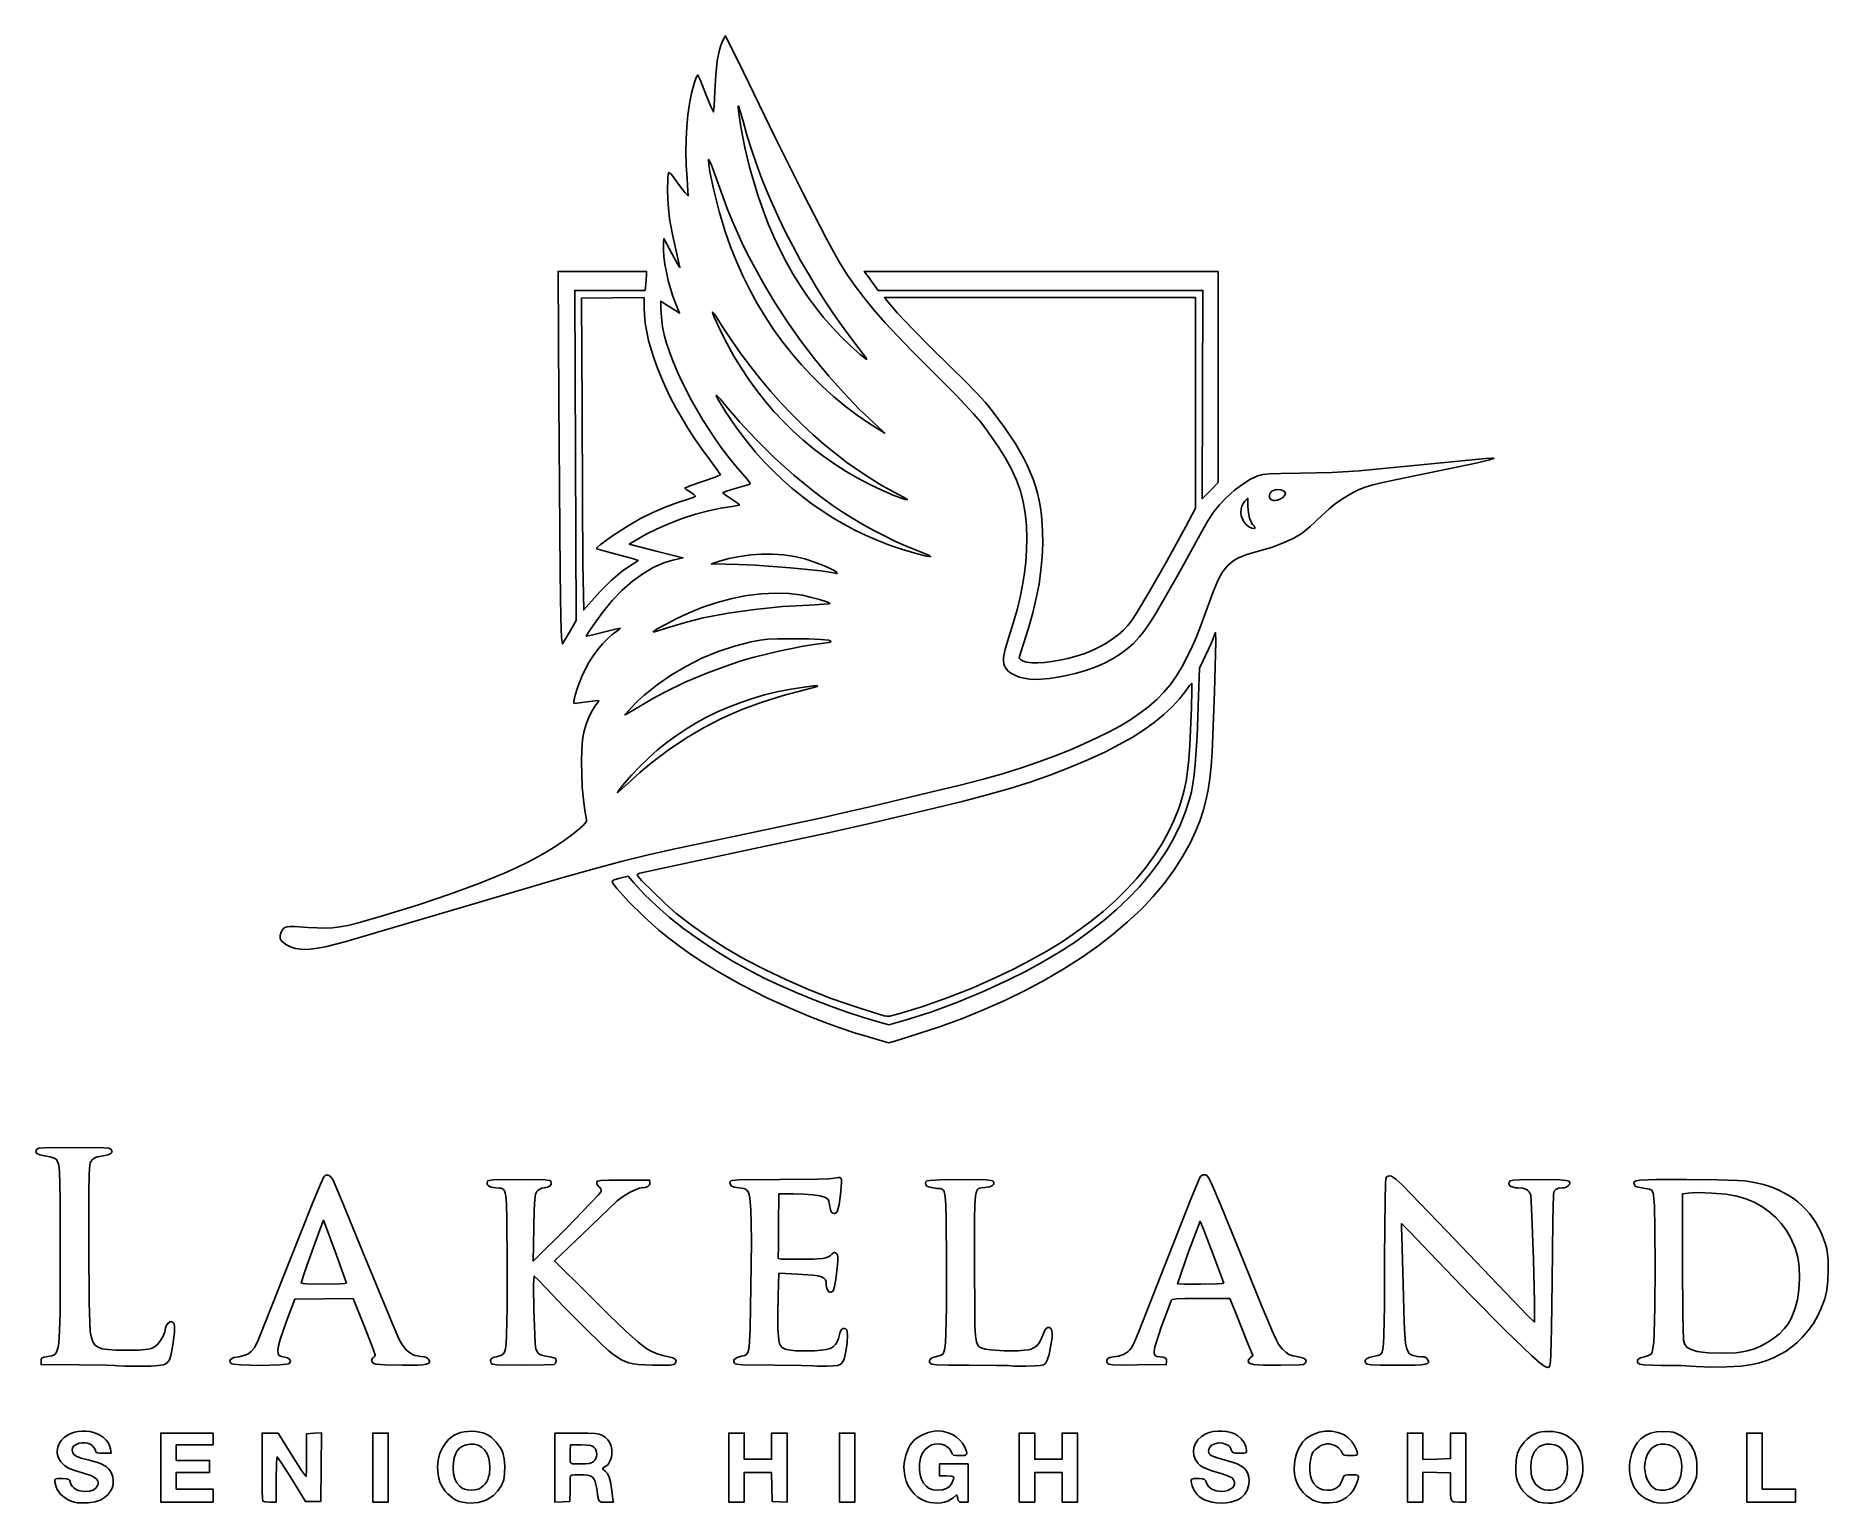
# Model space of a CAD drawing. Header units: millimetres. Extents: x 25 to 271, y 5 to 206.
import ezdxf

# ---------------------------------------------------------------- set-up
doc = ezdxf.new("R2010")
doc.units = ezdxf.units.MM
for name, color, linetype in [('GREEN', 3, 'Continuous'), ('LIME', 2, 'Continuous'), ('NAVY', 5, 'Continuous')]:
    doc.layers.add(name, color=color, linetype=linetype)

msp = doc.modelspace()

# ---------------------------------------------------------------- linework, layer by layer
at = {"layer": 'GREEN'}
for points in [[(139.23, 68.7), (137.2, 69.32), (135.18, 69.99), (133.16, 70.72), (131.16, 71.49), (129.17, 72.31), (127.21, 73.17), (125.28, 74.07), (123.39, 75), (121.54, 75.96), (119.75, 76.96), (118.01, 77.98), (116.33, 79.02), (114.72, 80.08), (113.19, 81.16), (111.74, 82.25), (110.38, 83.35), (108.31, 85.22), (106.24, 87.29), (104.64, 89.06), (104.16, 89.69), (103.97, 90.05), (104.05, 90.13), (104.28, 90.25), (105.06, 90.49), (106.17, 90.77), (106.97, 89.84), (108.42, 88.26), (110.05, 86.68), (111.85, 85.11), (113.81, 83.56), (115.93, 82.03), (118.18, 80.54), (120.56, 79.09), (123.05, 77.69), (124.9, 76.75), (126.98, 75.78), (129.21, 74.81), (131.53, 73.86), (133.88, 72.96), (136.19, 72.13), (138.4, 71.4), (140.43, 70.81), (141.9, 70.4), (144.1, 71.04), (147.63, 72.15), (151.19, 73.45), (154.72, 74.9), (158.19, 76.5), (160.68, 77.75), (163.05, 79.05), (165.3, 80.4), (167.43, 81.79), (169.43, 83.22), (171.32, 84.68), (173.07, 86.19), (174.71, 87.74), (176.21, 89.32), (177.59, 90.94), (178.83, 92.59), (179.94, 94.27), (180.93, 95.98), (181.77, 97.73), (182.49, 99.5), (183.06, 101.3), (183.32, 102.33), (183.54, 103.42), (183.71, 104.65), (183.86, 106.09), (184.1, 109.88), (184.3, 115.41), (184.42, 119.24), (184.9, 120.22), (186.01, 122.66), (186.63, 124.13), (186.65, 122.97), (186.47, 115.99), (186.16, 107.74), (186.04, 105.85), (185.86, 104.14), (185.63, 102.57), (185.32, 101.11), (184.94, 99.7), (184.46, 98.31), (183.87, 96.88), (183.18, 95.38), (182.16, 93.49), (180.97, 91.62), (179.61, 89.78), (178.1, 87.98), (176.42, 86.21), (174.59, 84.49), (172.62, 82.8), (170.5, 81.17), (168.23, 79.58), (165.84, 78.05), (163.31, 76.57), (160.65, 75.15), (157.86, 73.79), (154.96, 72.5), (151.95, 71.27), (148.82, 70.12), (144.56, 68.73), (142.7, 68.17), (141.82, 67.95)], [(141.23, 71.65), (137.89, 72.68), (135.74, 73.39), (133.98, 74.02), (130.87, 75.24), (127.86, 76.54), (124.98, 77.91), (122.22, 79.36), (119.6, 80.86), (117.14, 82.43), (114.84, 84.04), (112.71, 85.7), (111.26, 87), (109.5, 88.69), (108.02, 90.19), (107.56, 90.7), (107.4, 90.95), (107.5, 91.06), (107.77, 91.16), (112.21, 92.14), (124.11, 94.68), (133.41, 96.64), (139.44, 98.04), (148.15, 100.09), (151.91, 101), (155.34, 101.9), (158.47, 102.79), (161.37, 103.7), (164.07, 104.64), (166.64, 105.63), (169.12, 106.68), (171.57, 107.82), (173.45, 108.79), (175.19, 109.78), (176.78, 110.78), (178.22, 111.82), (179.52, 112.87), (180.68, 113.95), (181.69, 115.05), (182.56, 116.17), (183.08, 116.9), (183.36, 117.2), (183.37, 116.23), (183.32, 113.89), (183.1, 108.7), (182.97, 106.76), (182.81, 105.14), (182.6, 103.76), (182.35, 102.53), (182.03, 101.37), (181.64, 100.19), (180.98, 98.49), (180.2, 96.82), (179.28, 95.17), (178.24, 93.55), (177.08, 91.96), (175.79, 90.4), (174.39, 88.88), (172.86, 87.39), (171.22, 85.93), (169.46, 84.51), (167.58, 83.13), (165.6, 81.79), (163.5, 80.49), (161.29, 79.24), (158.97, 78.02), (156.55, 76.86), (153.29, 75.43), (149.89, 74.09), (146.54, 72.91), (143.4, 71.93), (142.54, 71.7), (142, 71.59), (141.62, 71.58)], [(30.34, 4.99), (29.9, 5.13), (29.49, 5.32), (29.11, 5.54), (28.76, 5.8), (28.45, 6.09), (28.19, 6.41), (27.99, 6.75), (27.83, 7.11), (27.65, 7.75), (27.64, 7.96), (27.69, 8.1), (27.81, 8.19), (28.01, 8.23), (28.67, 8.24), (29.24, 8.2), (29.56, 8.12), (29.71, 7.95), (29.81, 7.65), (29.91, 7.39), (30.06, 7.16), (30.25, 6.96), (30.49, 6.79), (30.76, 6.66), (31.07, 6.56), (31.76, 6.48), (32.41, 6.52), (32.91, 6.66), (33.27, 6.91), (33.52, 7.26), (33.6, 7.48), (33.61, 7.67), (33.55, 7.86), (33.39, 8.09), (33.1, 8.37), (32.59, 8.64), (31.72, 8.94), (30.38, 9.33), (29.61, 9.62), (28.98, 10.02), (28.49, 10.51), (28.16, 11.06), (27.99, 11.66), (27.97, 11.96), (28, 12.28), (28.07, 12.59), (28.2, 12.89), (28.36, 13.19), (28.58, 13.49), (28.95, 13.86), (29.38, 14.16), (29.84, 14.4), (30.34, 14.58), (30.86, 14.69), (31.39, 14.74), (31.92, 14.74), (32.45, 14.67), (32.96, 14.55), (33.45, 14.38), (33.9, 14.15), (34.3, 13.87), (34.65, 13.55), (34.94, 13.18), (35.14, 12.76), (35.27, 12.3), (35.37, 11.69), (34.36, 11.69), (33.78, 11.7), (33.46, 11.76), (33.29, 11.91), (33.17, 12.2), (33.01, 12.49), (32.78, 12.74), (32.48, 12.93), (32.13, 13.07), (31.75, 13.14), (31.36, 13.14), (30.98, 13.07), (30.61, 12.92), (30.28, 12.7), (30.09, 12.43), (30.04, 12.12), (30.12, 11.76), (30.29, 11.49), (30.65, 11.27), (31.28, 11.04), (32.22, 10.8), (33.49, 10.44), (33.98, 10.25), (34.39, 10.04), (34.73, 9.82), (35, 9.57), (35.22, 9.3), (35.4, 8.99), (35.59, 8.46), (35.66, 7.94), (35.63, 7.42), (35.49, 6.92), (35.24, 6.44), (34.9, 6.01), (34.46, 5.62), (33.93, 5.28), (33.61, 5.16), (33.19, 5.06), (32.2, 4.92), (31.18, 4.89), (30.72, 4.92)], [(147.01, 5.11), (146.4, 5.35), (145.85, 5.69), (145.35, 6.13), (144.92, 6.65), (144.55, 7.24), (144.27, 7.89), (144.07, 8.6), (143.96, 9.35), (143.95, 9.84), (143.99, 10.36), (144.21, 11.42), (144.58, 12.41), (144.81, 12.83), (145.07, 13.19), (145.32, 13.46), (145.64, 13.72), (146.4, 14.19), (147.25, 14.54), (148.1, 14.73), (148.73, 14.75), (149.37, 14.68), (149.99, 14.51), (150.58, 14.26), (151.11, 13.94), (151.58, 13.55), (151.97, 13.1), (152.26, 12.61), (152.52, 11.94), (152.57, 11.72), (152.54, 11.56), (152.44, 11.46), (152.25, 11.4), (151.62, 11.37), (151.07, 11.38), (150.76, 11.45), (150.57, 11.62), (150.4, 11.95), (150.17, 12.3), (149.86, 12.58), (149.49, 12.79), (149.07, 12.93), (148.63, 12.99), (148.18, 12.96), (147.75, 12.84), (147.35, 12.62), (146.84, 12.2), (146.47, 11.66), (146.22, 11.01), (146.09, 10.23), (146.07, 9.45), (146.16, 8.75), (146.34, 8.14), (146.61, 7.62), (146.98, 7.2), (147.42, 6.89), (147.94, 6.7), (148.54, 6.64), (149.21, 6.7), (149.77, 6.89), (150.22, 7.2), (150.53, 7.62), (150.75, 8.13), (150.78, 8.31), (150.74, 8.43), (150.62, 8.51), (150.43, 8.56), (149.79, 8.59), (148.82, 8.59), (148.82, 9.41), (148.82, 10.23), (150.77, 10.23), (152.73, 10.23), (152.73, 7.62), (152.73, 5.01), (152.08, 5.01), (151.72, 5.02), (151.51, 5.09), (151.39, 5.23), (151.33, 5.5), (151.23, 5.84), (151.16, 5.99), (150.68, 5.61), (150.33, 5.36), (149.94, 5.15), (149.51, 5.01), (149.05, 4.91), (148.56, 4.87), (148.06, 4.89), (147.54, 4.97)], [(185.51, 5.17), (185.1, 5.33), (184.71, 5.54), (184.37, 5.78), (184.09, 6.03), (183.7, 6.59), (183.42, 7.22), (183.28, 7.79), (183.29, 8), (183.36, 8.14), (183.71, 8.23), (184.37, 8.24), (184.85, 8.2), (185.13, 8.12), (185.29, 7.94), (185.41, 7.62), (185.52, 7.37), (185.67, 7.14), (185.88, 6.95), (186.12, 6.78), (186.72, 6.55), (187.43, 6.48), (187.9, 6.51), (188.31, 6.61), (188.65, 6.77), (188.93, 6.97), (189.12, 7.21), (189.22, 7.48), (189.22, 7.77), (189.11, 8.07), (188.89, 8.32), (188.41, 8.57), (187.54, 8.88), (186.14, 9.31), (185.42, 9.55), (184.91, 9.77), (184.54, 10.01), (184.24, 10.31), (183.87, 10.82), (183.66, 11.37), (183.59, 11.94), (183.66, 12.49), (183.87, 13.03), (184.22, 13.53), (184.69, 13.98), (185.28, 14.35), (185.77, 14.54), (186.32, 14.67), (186.92, 14.73), (187.53, 14.73), (188.14, 14.66), (188.72, 14.53), (189.25, 14.34), (189.7, 14.09), (190.15, 13.69), (190.53, 13.17), (190.79, 12.62), (190.89, 12.12), (190.87, 11.88), (190.76, 11.75), (190.47, 11.7), (189.93, 11.69), (189.38, 11.7), (189.07, 11.76), (188.91, 11.91), (188.79, 12.18), (188.67, 12.42), (188.52, 12.62), (188.32, 12.79), (188.1, 12.92), (187.59, 13.08), (187.05, 13.11), (186.53, 13.01), (186.09, 12.79), (185.92, 12.64), (185.79, 12.45), (185.7, 12.23), (185.67, 11.99), (185.69, 11.8), (185.76, 11.63), (185.89, 11.48), (186.1, 11.34), (186.85, 11.06), (188.12, 10.71), (188.91, 10.49), (189.58, 10.24), (190.11, 9.96), (190.53, 9.65), (190.85, 9.29), (191.06, 8.88), (191.18, 8.4), (191.22, 7.86), (191.15, 7.23), (190.95, 6.64), (190.62, 6.1), (190.19, 5.64), (189.78, 5.38), (189.28, 5.16), (188.71, 5.01), (188.08, 4.91), (187.42, 4.88), (186.76, 4.91), (186.12, 5)], [(42.17, 9.74), (42.17, 14.47), (45.76, 14.47), (49.34, 14.47), (49.34, 13.65), (49.34, 12.83), (46.81, 12.83), (44.29, 12.83), (44.29, 11.77), (44.29, 10.71), (46.57, 10.71), (48.85, 10.71), (48.85, 9.9), (48.85, 9.08), (46.57, 9.08), (44.29, 9.08), (44.29, 7.94), (44.29, 6.8), (46.81, 6.8), (49.34, 6.8), (49.34, 5.9), (49.34, 5.01), (45.76, 5.01), (42.17, 5.01)], [(56.14, 5.12), (56.1, 5.52), (56.06, 6.55), (56.03, 9.85), (56.03, 14.47), (57.14, 14.47), (58.23, 14.47), (60.11, 11.45), (61.45, 9.35), (61.88, 8.73), (62.06, 8.53), (62.12, 9.44), (62.14, 11.5), (62.14, 14.38), (63.17, 14.43), (64.18, 14.48), (64.15, 9.79), (64.1, 5.09), (63.04, 5.09), (61.98, 5.09), (60.11, 8.14), (58.75, 10.29), (58.12, 11.2), (58.06, 10.96), (58.02, 10.29), (57.99, 8.11), (57.99, 5.01), (57.12, 5.01), (56.47, 5.04)], [(71.19, 9.74), (71.19, 14.47), (72.25, 14.47), (73.31, 14.47), (73.31, 9.74), (73.31, 5.01), (72.25, 5.01), (71.19, 5.01)], [(83.03, 5.11), (82.63, 5.27), (82.22, 5.51), (81.83, 5.8), (81.46, 6.14), (81.12, 6.52), (80.82, 6.93), (80.58, 7.36), (80.39, 7.8), (80.24, 8.29), (80.14, 8.8), (80.06, 9.8), (80.15, 10.77), (80.4, 11.69), (80.8, 12.54), (81.33, 13.29), (81.64, 13.61), (81.99, 13.9), (82.37, 14.16), (82.77, 14.37), (83.21, 14.52), (83.7, 14.63), (84.22, 14.69), (84.76, 14.71), (85.3, 14.68), (85.82, 14.61), (86.3, 14.49), (86.72, 14.32), (87.09, 14.12), (87.45, 13.86), (88.12, 13.23), (88.67, 12.49), (88.88, 12.12), (89.03, 11.74), (89.21, 10.93), (89.29, 9.92), (89.26, 8.9), (89.13, 8.07), (88.81, 7.3), (88.33, 6.57), (87.72, 5.93), (87.38, 5.67), (87.03, 5.45), (86.6, 5.24), (86.13, 5.08), (85.62, 4.97), (85.1, 4.9), (84.57, 4.88), (84.04, 4.9), (83.52, 4.98)], [(86.05, 7.01), (86.33, 7.23), (86.57, 7.48), (86.78, 7.76), (86.94, 8.09), (87.07, 8.45), (87.17, 8.84), (87.24, 9.74), (87.19, 10.48), (87.05, 11.14), (86.81, 11.71), (86.5, 12.18), (86.1, 12.55), (85.64, 12.8), (85.11, 12.94), (84.52, 12.95), (83.97, 12.86), (83.5, 12.67), (83.1, 12.4), (82.78, 12.04), (82.53, 11.59), (82.35, 11.06), (82.25, 10.44), (82.22, 9.74), (82.26, 8.87), (82.42, 8.2), (82.7, 7.66), (83.13, 7.19), (83.46, 6.92), (83.78, 6.76), (84.18, 6.68), (84.75, 6.65), (85.11, 6.67), (85.45, 6.73), (85.75, 6.84)], [(96.14, 9.74), (96.14, 14.47), (99.08, 14.47), (100.67, 14.46), (101.64, 14.41), (102.23, 14.31), (102.67, 14.14), (103.07, 13.87), (103.4, 13.53), (103.66, 13.11), (103.85, 12.65), (103.95, 12.15), (103.96, 11.64), (103.88, 11.13), (103.69, 10.63), (103.48, 10.23), (103.34, 10.06), (102.93, 9.82), (102.76, 9.68), (102.72, 9.57), (102.81, 9.44), (103.04, 9.25), (103.36, 8.91), (103.59, 8.44), (103.76, 7.78), (103.89, 6.88), (104.07, 5.45), (104.17, 5.01), (103.17, 5.01), (102.53, 5.02), (102.34, 5.07), (102.2, 5.19), (102.11, 5.4), (102.03, 5.74), (101.87, 6.88), (101.77, 7.42), (101.66, 7.85), (101.5, 8.18), (101.28, 8.42), (100.99, 8.59), (100.62, 8.69), (100.14, 8.74), (99.55, 8.76), (98.83, 8.75), (98.45, 8.71), (98.29, 8.59), (98.25, 8.38), (98.22, 6.56), (98.18, 5.09), (97.17, 5.04), (96.14, 4.99)], [(101.43, 10.57), (101.61, 10.75), (101.74, 10.98), (101.83, 11.24), (101.87, 11.51), (101.86, 11.78), (101.8, 12.05), (101.69, 12.3), (101.53, 12.51), (101.3, 12.68), (101, 12.78), (100.5, 12.82), (99.73, 12.83), (98.26, 12.83), (98.25, 12.1), (98.23, 11.04), (98.25, 10.56), (98.3, 10.42), (98.39, 10.32), (98.56, 10.26), (98.81, 10.24), (99.63, 10.23), (100.34, 10.24), (100.82, 10.29), (101.15, 10.4)], [(119.95, 9.74), (119.95, 14.47), (121.01, 14.47), (122.07, 14.47), (122.07, 12.67), (122.07, 10.88), (123.95, 10.88), (125.82, 10.88), (125.82, 12.67), (125.82, 14.47), (126.88, 14.47), (127.94, 14.47), (127.94, 9.74), (127.94, 4.99), (126.93, 5.04), (125.9, 5.09), (125.86, 7.08), (125.81, 9.08), (123.95, 9.08), (122.07, 9.08), (122.07, 7.05), (122.07, 5.01), (121.01, 5.01), (119.95, 5.01)], [(135.12, 9.74), (135.12, 14.47), (136.18, 14.47), (137.24, 14.47), (137.24, 9.74), (137.24, 5.01), (136.18, 5.01), (135.12, 5.01)], [(159.74, 9.74), (159.74, 14.47), (160.8, 14.47), (161.86, 14.47), (161.86, 12.67), (161.86, 10.88), (163.74, 10.88), (165.61, 10.88), (165.61, 12.67), (165.61, 14.47), (166.67, 14.47), (167.73, 14.47), (167.73, 9.74), (167.73, 5.01), (166.67, 5.01), (165.61, 5.01), (165.61, 7.05), (165.61, 9.08), (163.74, 9.08), (161.86, 9.08), (161.86, 7.05), (161.86, 5.01), (160.8, 5.01), (159.74, 5.01)], [(200.46, 5.07), (199.96, 5.29), (199.48, 5.58), (199.04, 5.91), (198.65, 6.3), (198.3, 6.73), (198, 7.19), (197.77, 7.68), (197.59, 8.19), (197.46, 8.85), (197.41, 9.54), (197.44, 10.24), (197.54, 10.93), (197.71, 11.6), (197.95, 12.22), (198.25, 12.78), (198.6, 13.26), (198.9, 13.57), (199.23, 13.84), (199.98, 14.27), (200.8, 14.57), (201.66, 14.71), (202.54, 14.71), (203.38, 14.55), (204.16, 14.25), (204.52, 14.03), (204.85, 13.78), (205.3, 13.3), (205.68, 12.73), (205.95, 12.17), (206.05, 11.69), (206.03, 11.52), (205.9, 11.42), (205.61, 11.38), (205.09, 11.37), (204.6, 11.38), (204.29, 11.42), (204.11, 11.51), (204.03, 11.66), (203.82, 12.01), (203.45, 12.43), (203.17, 12.65), (202.87, 12.81), (202.53, 12.92), (202.19, 12.98), (201.83, 12.98), (201.49, 12.92), (201.16, 12.81), (200.85, 12.64), (200.26, 12.17), (200.04, 11.92), (199.88, 11.65), (199.75, 11.35), (199.66, 11), (199.56, 10.1), (199.56, 9.31), (199.65, 8.62), (199.83, 8.03), (200.09, 7.54), (200.44, 7.15), (200.87, 6.87), (201.39, 6.7), (201.98, 6.64), (202.4, 6.66), (202.76, 6.73), (203.08, 6.85), (203.35, 7.04), (203.59, 7.28), (203.8, 7.6), (203.99, 7.99), (204.16, 8.46), (204.25, 8.61), (204.43, 8.7), (204.74, 8.75), (205.24, 8.76), (205.88, 8.73), (206.07, 8.68), (206.17, 8.58), (206.2, 8.41), (206.15, 8.17), (205.89, 7.4), (205.57, 6.74), (205.13, 6.15), (204.58, 5.65), (203.93, 5.25), (203.6, 5.12), (203.19, 5.02), (202.22, 4.9), (201.24, 4.91), (200.81, 4.98)], [(212.9, 9.74), (212.9, 14.47), (213.96, 14.47), (215.02, 14.47), (215.02, 12.67), (215.02, 10.86), (216.92, 10.91), (218.82, 10.96), (218.81, 12.7), (218.79, 14.47), (219.85, 14.47), (220.89, 14.47), (220.89, 9.74), (220.89, 5.01), (219.93, 5.01), (219.27, 5.04), (219.06, 5.13), (218.93, 5.3), (218.85, 5.58), (218.81, 6), (218.81, 7.37), (218.81, 9), (216.92, 9.05), (215.02, 9.1), (215.02, 7.05), (215.02, 5.01), (213.96, 5.01), (212.9, 5.01)], [(230.91, 5.02), (230.51, 5.16), (230.12, 5.35), (229.4, 5.85), (228.77, 6.5), (228.51, 6.87), (228.28, 7.26), (228, 7.85), (227.84, 8.35), (227.76, 8.9), (227.74, 9.64), (227.8, 10.77), (227.89, 11.25), (228, 11.7), (228.16, 12.11), (228.36, 12.49), (228.9, 13.23), (229.25, 13.59), (229.61, 13.9), (229.99, 14.16), (230.39, 14.36), (230.82, 14.52), (231.27, 14.62), (231.77, 14.68), (232.31, 14.69), (232.82, 14.67), (233.31, 14.61), (233.77, 14.5), (234.2, 14.36), (234.61, 14.17), (234.99, 13.95), (235.34, 13.69), (235.66, 13.39), (235.94, 13.06), (236.2, 12.7), (236.41, 12.3), (236.6, 11.88), (236.85, 10.94), (236.94, 9.9), (236.92, 9.33), (236.87, 8.8), (236.76, 8.29), (236.62, 7.81), (236.44, 7.36), (236.22, 6.94), (235.97, 6.55), (235.67, 6.21), (235.35, 5.89), (234.99, 5.62), (234.6, 5.39), (234.19, 5.19), (233.74, 5.04), (233.27, 4.94), (232.77, 4.88), (232.24, 4.86), (231.51, 4.91)], [(233.87, 7.14), (234.33, 7.65), (234.62, 8.2), (234.77, 8.87), (234.82, 9.74), (234.79, 10.44), (234.69, 11.06), (234.51, 11.59), (234.26, 12.04), (233.93, 12.4), (233.54, 12.67), (233.07, 12.86), (232.52, 12.95), (231.93, 12.94), (231.4, 12.81), (230.93, 12.57), (230.54, 12.22), (230.23, 11.76), (230, 11.21), (229.85, 10.56), (229.8, 9.83), (229.87, 8.88), (229.96, 8.47), (230.08, 8.1), (230.25, 7.77), (230.46, 7.48), (230.71, 7.22), (231, 7), (231.33, 6.83), (231.69, 6.71), (232.09, 6.65), (232.49, 6.65), (232.89, 6.69), (233.27, 6.79), (233.6, 6.94)], [(246.66, 4.99), (246.09, 5.22), (245.5, 5.52), (244.97, 5.86), (244.59, 6.18), (244.24, 6.62), (243.94, 7.12), (243.7, 7.67), (243.51, 8.26), (243.38, 8.87), (243.32, 9.5), (243.32, 10.13), (243.4, 10.75), (243.63, 11.65), (243.95, 12.44), (244.38, 13.11), (244.9, 13.67), (245.51, 14.11), (246.22, 14.43), (247.01, 14.62), (247.88, 14.69), (248.88, 14.64), (249.3, 14.57), (249.68, 14.45), (250.05, 14.29), (250.4, 14.09), (251.1, 13.54), (251.45, 13.16), (251.76, 12.77), (252.01, 12.34), (252.21, 11.89), (252.37, 11.41), (252.48, 10.88), (252.54, 10.31), (252.56, 9.69), (252.55, 8.99), (252.48, 8.46), (252.32, 7.96), (252.04, 7.36), (251.71, 6.76), (251.32, 6.25), (250.87, 5.82), (250.37, 5.47), (249.81, 5.19), (249.21, 5), (248.55, 4.89), (247.85, 4.86), (247.18, 4.9)], [(249.29, 7.01), (249.57, 7.23), (249.82, 7.49), (250.02, 7.78), (250.19, 8.1), (250.31, 8.47), (250.4, 8.88), (250.48, 9.82), (250.44, 10.5), (250.33, 11.11), (250.15, 11.63), (249.89, 12.06), (249.57, 12.41), (249.17, 12.68), (248.7, 12.86), (248.16, 12.95), (247.63, 12.95), (247.14, 12.84), (246.7, 12.63), (246.32, 12.34), (246, 11.95), (245.74, 11.47), (245.54, 10.92), (245.42, 10.29), (245.39, 9.72), (245.45, 9.16), (245.57, 8.61), (245.76, 8.09), (246, 7.63), (246.29, 7.25), (246.62, 6.95), (246.99, 6.75), (247.54, 6.65), (248.17, 6.66), (248.79, 6.79)], [(259.38, 9.74), (259.38, 14.47), (260.44, 14.47), (261.5, 14.47), (261.5, 10.63), (261.5, 6.8), (263.78, 6.8), (266.07, 6.8), (266.07, 5.9), (266.07, 5.01), (262.72, 5.01), (259.38, 5.01)]]:
    msp.add_lwpolyline(points, close=True, dxfattribs=at)
at = {"layer": 'LIME'}
for points in [[(97.06, 123.43), (96.97, 126.11), (96.88, 132.38), (96.68, 155.88), (96.58, 173.62), (102.63, 173.62), (108.7, 173.62), (108.7, 173.17), (108.6, 171.86), (108.49, 171.01), (103.68, 171.01), (98.87, 171.01), (98.95, 148.4), (99.05, 125.79), (98.15, 124.18), (97.19, 122.58)], [(184.82, 156.75), (184.89, 171.01), (162.64, 171.01), (140.42, 171.01), (139.98, 171.63), (139.03, 172.92), (138.51, 173.62), (162.74, 173.62), (186.98, 173.62), (186.98, 159.14), (186.98, 144.68), (185.9, 143.57), (184.79, 142.48)], [(99.99, 133.51), (99.92, 142.37), (99.86, 154.87), (99.81, 169.95), (104.1, 170), (108.37, 170.04), (108.37, 168.7), (108.41, 167.63), (108.53, 166.52), (108.72, 165.36), (108.98, 164.16), (109.31, 162.92), (109.72, 161.66), (110.19, 160.36), (110.73, 159.03), (111.33, 157.69), (112, 156.32), (112.73, 154.94), (113.52, 153.55), (114.37, 152.15), (115.28, 150.75), (116.24, 149.34), (117.26, 147.94), (118.35, 146.44), (118.81, 145.75), (118.1, 145.44), (116.37, 144.84), (114.64, 144.25), (113.92, 143.94), (114.13, 143.75), (114.65, 143.41), (115.17, 143.04), (115.39, 142.82), (115.09, 142.65), (114.38, 142.41), (112.97, 141.96), (111.26, 141.3), (109.48, 140.53), (107.89, 139.75), (105.96, 138.64), (103.92, 137.32), (102.36, 136.18), (101.95, 135.8), (101.86, 135.69), (101.87, 135.63), (102.83, 135.34), (104.84, 134.81), (106.76, 134.28), (107.56, 134.01), (107.32, 133.81), (106.74, 133.46), (106.08, 133.05), (105.37, 132.54), (103.85, 131.27), (102.28, 129.74), (100.78, 128.05), (100.09, 127.25)], [(160.28, 120.22), (159.9, 120.45), (159.79, 120.57), (159.74, 120.67), (159.91, 121.32), (160.31, 122.58), (161.01, 124.75), (161.59, 126.83), (162.07, 128.84), (162.45, 130.79), (162.72, 132.68), (162.9, 134.51), (162.97, 136.31), (162.95, 138.07), (162.79, 140.22), (162.66, 141.24), (162.47, 142.24), (162.24, 143.23), (161.97, 144.2), (161.64, 145.16), (161.26, 146.12), (160.83, 147.09), (160.34, 148.07), (159.17, 150.09), (157.74, 152.23), (156.02, 154.53), (155.1, 155.65), (153.88, 156.97), (152.32, 158.58), (150.33, 160.53), (147.54, 163.28), (145.07, 165.8), (143.09, 167.91), (141.79, 169.42), (141.28, 170.04), (162.58, 170.04), (183.88, 170.04), (183.88, 155.59), (183.88, 141.16), (182.56, 138.68), (179.95, 133.91), (177.63, 129.85), (175.79, 126.81), (175.11, 125.76), (174.61, 125.09), (174.02, 124.45), (173.3, 123.83), (172.49, 123.22), (171.6, 122.65), (170.63, 122.12), (169.63, 121.65), (168.59, 121.23), (167.54, 120.89), (166.4, 120.59), (165.29, 120.35), (164.21, 120.17), (163.19, 120.04), (162.27, 119.99), (161.46, 119.99), (160.79, 120.07)]]:
    msp.add_lwpolyline(points, close=True, dxfattribs=at)
at = {"layer": 'NAVY'}
for points in [[(60.61, 80.85), (59.91, 81.07), (59.28, 81.41), (58.79, 81.81), (58.63, 82.02), (58.54, 82.22), (58.53, 82.65), (58.64, 83.1), (58.77, 83.37), (58.93, 83.57), (59.16, 83.72), (59.49, 83.81), (59.94, 83.85), (60.54, 83.85), (62.32, 83.75), (63.58, 83.68), (64.67, 83.65), (65.67, 83.69), (66.68, 83.8), (67.79, 84.01), (69.07, 84.32), (72.53, 85.32), (77.47, 86.84), (81.9, 88.33), (85.85, 89.79), (89.35, 91.24), (90.93, 91.96), (92.42, 92.69), (93.8, 93.42), (95.09, 94.15), (96.29, 94.89), (97.4, 95.64), (98.43, 96.39), (99.37, 97.16), (99.95, 97.67), (100.31, 98.04), (100.47, 98.3), (100.48, 98.51), (100.24, 99.77), (100.04, 101.29), (99.9, 102.98), (99.82, 104.74), (99.79, 106.47), (99.83, 108.07), (99.93, 109.45), (100.11, 110.51), (100.41, 111.59), (100.82, 112.62), (101.28, 113.53), (101.77, 114.23), (102.07, 114.62), (102.16, 114.82), (101.66, 114.8), (100.55, 114.66), (98.8, 114.43), (98.74, 114.51), (98.74, 114.73), (98.92, 115.55), (99.3, 116.72), (99.83, 118.1), (100.28, 119.07), (100.8, 120.02), (101.39, 120.94), (102.01, 121.81), (102.67, 122.61), (103.34, 123.3), (104, 123.88), (104.64, 124.33), (104.97, 124.55), (105.11, 124.72), (104.43, 124.6), (102.8, 124.2), (101.15, 123.77), (100.43, 123.63), (100.69, 124.08), (101.38, 125.13), (102.68, 126.91), (104.01, 128.51), (105.38, 129.93), (106.77, 131.16), (108.18, 132.2), (109.61, 133.04), (110.33, 133.38), (111.05, 133.68), (111.78, 133.92), (112.5, 134.11), (113.67, 134.39), (110.01, 135.3), (106.34, 136.23), (107.31, 136.85), (108.63, 137.62), (110.15, 138.37), (111.83, 139.09), (113.59, 139.75), (115.39, 140.34), (117.17, 140.83), (118.86, 141.2), (120.41, 141.43), (121.12, 141.54), (121.34, 141.59), (121.42, 141.65), (121.09, 141.93), (120.28, 142.46), (119.48, 142.99), (119.23, 143.18), (119.14, 143.29), (119.63, 143.51), (120.82, 143.86), (122.77, 144.42), (122.85, 144.46), (122.88, 144.52), (122.79, 144.74), (122.48, 145.15), (121.89, 145.82), (120.92, 146.95), (119.96, 148.14), (119.02, 149.38), (118.11, 150.66), (116.38, 153.32), (114.8, 156.03), (113.43, 158.73), (112.83, 160.06), (112.29, 161.35), (111.83, 162.6), (111.44, 163.8), (111.13, 164.95), (110.9, 166.02), (110.73, 167.35), (110.66, 168.52), (110.66, 169.56), (111.36, 169.09), (112.65, 168.26), (113.23, 167.9), (112.68, 169.25), (112.31, 170.21), (111.97, 171.27), (111.67, 172.38), (111.41, 173.51), (111.21, 174.61), (111.07, 175.65), (111, 176.59), (111.02, 177.37), (111.07, 178.11), (112.16, 176.07), (112.94, 174.66), (113.18, 174.26), (113.27, 174.15), (112.79, 176.22), (112.24, 178.66), (111.86, 180.81), (111.65, 182.78), (111.57, 184.66), (111.6, 186.37), (111.65, 186.9), (111.72, 187.14), (111.78, 187.15), (111.87, 187.1), (112.15, 186.83), (113.09, 185.59), (113.96, 184.42), (114.38, 183.96), (114.37, 184.68), (114.26, 186.29), (114.14, 188.18), (114.1, 190), (114.12, 191.76), (114.2, 193.45), (114.36, 195.06), (114.58, 196.59), (114.87, 198.03), (115.22, 199.37), (115.5, 200.19), (115.7, 200.53), (115.83, 200.33), (116.08, 199.79), (116.79, 198), (117.5, 196.22), (117.85, 195.48), (117.95, 196.3), (118.04, 198.28), (118.18, 200.57), (118.39, 202.47), (118.69, 203.97), (118.87, 204.57), (119.07, 205.08), (119.37, 205.68), (119.53, 205.9), (121.96, 200.94), (126.29, 192.04), (130.16, 184.28), (133.25, 178.28), (134.4, 176.15), (135.23, 174.7), (136.24, 173.11), (137.31, 171.56), (138.49, 170), (139.81, 168.37), (141.33, 166.64), (143.1, 164.75), (145.14, 162.63), (147.51, 160.25), (151.09, 156.65), (153.52, 154.05), (154.46, 152.95), (155.28, 151.9), (156.86, 149.65), (157.86, 148.05), (158.69, 146.52), (159.37, 145.04), (159.9, 143.56), (160.3, 142.05), (160.57, 140.48), (160.72, 138.81), (160.77, 137.01), (160.74, 135.43), (160.64, 133.85), (160.46, 132.26), (160.2, 130.64), (159.86, 128.97), (159.44, 127.24), (158.93, 125.42), (158.32, 123.51), (157.83, 121.88), (157.6, 120.72), (157.58, 120.27), (157.61, 119.89), (157.71, 119.57), (157.85, 119.29), (158.17, 118.9), (158.6, 118.56), (159.12, 118.28), (159.72, 118.05), (160.4, 117.88), (161.14, 117.77), (161.93, 117.72), (162.76, 117.74), (163.87, 117.85), (165.03, 118.02), (166.21, 118.24), (167.38, 118.52), (168.53, 118.84), (169.62, 119.2), (170.62, 119.58), (171.52, 119.99), (172.61, 120.58), (173.61, 121.21), (174.52, 121.9), (175.37, 122.66), (176.18, 123.52), (176.96, 124.49), (177.73, 125.59), (178.51, 126.84), (181.53, 132.11), (184.77, 137.99), (185.59, 139.44), (186.36, 140.62), (187.17, 141.63), (188.1, 142.61), (189.23, 143.63), (190.35, 144.48), (191.43, 145.14), (192.44, 145.59), (193.1, 145.79), (194.01, 145.9), (195.57, 145.95), (198.23, 145.98), (202.61, 146.08), (206.3, 146.29), (214.76, 147.1), (223.63, 147.99), (224.49, 148.05), (224.7, 148.03), (224.76, 147.97), (224.15, 147.79), (222.52, 147.41), (217.21, 146.31), (211.44, 145.13), (209.56, 144.72), (208.16, 144.37), (207.13, 144.06), (206.31, 143.75), (205.59, 143.39), (204.83, 142.97), (203.86, 142.38), (203.02, 141.79), (202.17, 141.07), (201.16, 140.13), (199.61, 138.68), (198.5, 137.76), (197.37, 137.09), (196.01, 136.46), (194.43, 135.86), (192.65, 135.32), (190.92, 134.82), (189.79, 134.39), (189.37, 134.17), (189, 133.93), (188.33, 133.33), (187.98, 132.94), (187.65, 132.5), (187.32, 131.97), (186.99, 131.35), (186.29, 129.73), (185.46, 127.47), (184.63, 125.12), (184.03, 123.55), (183.49, 122.31), (182.8, 120.92), (182.04, 119.49), (181.26, 118.2), (180.44, 117.04), (179.56, 115.97), (178.58, 114.97), (177.49, 114.02), (176.27, 113.09), (174.89, 112.15), (173.59, 111.36), (172.07, 110.54), (170.37, 109.7), (168.51, 108.85), (166.52, 108), (164.43, 107.17), (162.27, 106.37), (160.07, 105.61), (157.43, 104.77), (154.68, 104), (151.47, 103.18), (147.41, 102.21), (139.44, 100.32), (136.23, 99.56), (132.72, 98.77), (121.91, 96.49), (112.38, 94.47), (108.72, 93.64), (105.24, 92.78), (101.51, 91.78), (97.11, 90.53), (84.6, 86.85), (67.39, 81.79), (64.93, 81.13), (63.69, 80.92), (62.64, 80.77), (61.9, 80.71), (61.29, 80.74)], [(138.69, 161.87), (136.81, 164.34), (135.55, 166.06), (134.32, 167.81), (133.13, 169.6), (131.97, 171.42), (130.86, 173.27), (129.79, 175.13), (128.76, 177.02), (127.78, 178.91), (126.86, 180.82), (125.98, 182.73), (125.16, 184.63), (124.4, 186.54), (123.69, 188.43), (123.05, 190.31), (122.47, 192.17), (121.96, 194.01), (121.53, 195.58), (121.31, 196.29), (121.26, 196.28), (121.24, 196.15), (121.29, 195.56), (121.62, 193.41), (122.18, 190.6), (122.81, 187.89), (123.37, 185.87), (123.98, 183.91), (124.65, 182), (125.36, 180.15), (126.13, 178.35), (126.95, 176.6), (127.82, 174.91), (128.74, 173.28), (129.72, 171.7), (130.74, 170.18), (131.82, 168.72), (132.94, 167.31), (134.12, 165.96), (135.35, 164.66), (136.63, 163.42), (137.96, 162.24), (138.78, 161.6), (138.84, 161.58), (138.84, 161.62)], [(139.93, 152.78), (137.79, 154.8), (135.7, 156.97), (133.66, 159.26), (131.68, 161.66), (129.78, 164.16), (127.96, 166.74), (126.25, 169.38), (124.65, 172.07), (122.75, 175.55), (121.94, 177.18), (121.18, 178.8), (120.46, 180.47), (119.75, 182.22), (118.31, 186.18), (117.53, 188.3), (117.29, 188.85), (117.22, 188.95), (117.2, 188.94), (117.24, 188.26), (117.38, 187.28), (117.91, 184.73), (118.64, 181.81), (119.46, 179.09), (120.21, 177), (121.02, 174.98), (121.9, 173), (122.85, 171.08), (123.86, 169.22), (124.94, 167.42), (126.09, 165.68), (127.3, 163.99), (128.58, 162.36), (129.92, 160.8), (131.32, 159.3), (132.79, 157.86), (134.32, 156.48), (135.91, 155.17), (137.56, 153.92), (139.28, 152.73), (141.32, 151.45), (140.95, 151.84)], [(142.54, 143.42), (140.92, 144.31), (139.31, 145.28), (137.71, 146.33), (136.13, 147.45), (134.57, 148.65), (133.02, 149.91), (131.5, 151.24), (130, 152.64), (128.53, 154.1), (127.09, 155.63), (125.68, 157.21), (124.31, 158.84), (122.97, 160.54), (121.67, 162.28), (120.41, 164.07), (119.2, 165.91), (118.12, 167.57), (117.84, 167.96), (117.72, 168.05), (117.77, 167.85), (117.98, 167.33), (118.89, 165.39), (119.75, 163.68), (120.67, 162.01), (121.65, 160.4), (122.69, 158.83), (123.79, 157.31), (124.94, 155.85), (126.15, 154.44), (127.42, 153.09), (128.73, 151.79), (130.1, 150.55), (131.51, 149.37), (132.98, 148.25), (134.48, 147.2), (136.04, 146.2), (137.64, 145.28), (139.28, 144.42), (140.94, 143.63), (142.49, 142.96), (143.71, 142.5), (144.14, 142.38), (144.41, 142.33), (144.42, 142.35), (144.34, 142.42), (143.96, 142.65)], [(145.62, 135.45), (144.16, 136.04), (142.71, 136.68), (141.27, 137.37), (139.84, 138.11), (138.43, 138.89), (137.03, 139.72), (135.64, 140.59), (134.27, 141.51), (132.9, 142.49), (131.55, 143.51), (128.87, 145.69), (126.23, 148.08), (123.62, 150.66), (121.49, 152.96), (119.79, 154.92), (118.77, 156.14), (118.27, 156.65), (118.24, 156.61), (118.28, 156.48), (118.53, 155.99), (119.57, 154.32), (121.02, 152.21), (122.51, 150.21), (123.64, 148.85), (124.81, 147.54), (126.03, 146.29), (127.3, 145.08), (128.6, 143.93), (129.95, 142.83), (131.33, 141.79), (132.75, 140.8), (134.21, 139.87), (135.7, 139), (137.23, 138.19), (138.79, 137.44), (140.37, 136.75), (141.99, 136.12), (143.63, 135.56), (145.29, 135.06), (146.98, 134.62), (147.42, 134.54), (147.6, 134.54), (147.51, 134.64), (147.15, 134.82)], [(192.03, 138.55), (191.98, 138.7), (191.85, 138.82), (191.7, 138.96), (191.55, 139.17), (191.29, 139.79), (191.12, 140.56), (191.05, 141.4), (191.05, 142.53), (190.66, 142.15), (190.4, 141.83), (190.22, 141.46), (190.12, 141.04), (190.1, 140.59), (190.16, 140.14), (190.3, 139.71), (190.51, 139.3), (190.81, 138.94), (191.21, 138.62), (191.61, 138.42), (191.91, 138.39), (192, 138.44)], [(195.78, 142.62), (196.11, 142.96), (196.18, 143.11), (196.19, 143.26), (196.13, 143.39), (196.01, 143.51), (195.57, 143.7), (195.01, 143.74), (194.53, 143.62), (194.34, 143.5), (194.19, 143.35), (194.08, 143.17), (194.02, 142.97), (194.02, 142.69), (194.11, 142.48), (194.28, 142.33), (194.51, 142.24), (194.79, 142.23), (195.1, 142.29), (195.44, 142.42)], [(134.79, 132.35), (134.67, 132.48), (134.32, 132.69), (133.16, 133.23), (131.72, 133.8), (130.37, 134.24), (128.96, 134.56), (127.5, 134.77), (126, 134.88), (124.48, 134.88), (122.96, 134.78), (121.46, 134.58), (119.99, 134.27), (118.57, 133.87), (117.59, 133.54), (119.46, 133.52), (121.34, 133.47), (123.58, 133.36), (128.43, 133.01), (132.62, 132.59), (134.03, 132.39), (134.76, 132.22)], [(116.45, 126.14), (119.89, 126.8), (123.55, 127.32), (127.3, 127.7), (131.01, 127.91), (132.99, 128.01), (133.59, 128.07), (133.81, 128.13), (133.7, 128.21), (133.39, 128.34), (132.37, 128.67), (131.13, 129.01), (130.05, 129.25), (128.24, 129.48), (126.36, 129.55), (124.42, 129.46), (122.44, 129.22), (120.41, 128.82), (118.36, 128.27), (116.29, 127.57), (114.21, 126.72), (112.85, 126.08), (111.38, 125.31), (110.17, 124.63), (109.61, 124.25), (109.77, 124.26), (110.25, 124.39), (111.85, 124.9), (114.15, 125.57)], [(108.41, 114.44), (109.73, 115.2), (111.12, 115.95), (114.07, 117.37), (117.17, 118.68), (120.33, 119.83), (121.81, 120.29), (123.42, 120.75), (126.82, 121.59), (130.14, 122.26), (131.64, 122.51), (132.97, 122.68), (133.68, 122.8), (133.9, 122.86), (133.98, 122.92), (133.89, 123.01), (133.62, 123.09), (132.58, 123.21), (130.89, 123.28), (128.6, 123.3), (126.65, 123.29), (125.32, 123.23), (124.24, 123.09), (123.03, 122.86), (120.75, 122.28), (118.49, 121.53), (116.29, 120.62), (114.15, 119.55), (112.1, 118.33), (110.16, 116.99), (108.34, 115.51), (107.48, 114.73), (106.66, 113.92), (105.8, 112.98), (105.74, 112.85), (105.93, 112.94)], [(109.37, 106.31), (111.64, 108.03), (114.01, 109.62), (116.48, 111.08), (119.06, 112.39), (121.74, 113.58), (124.52, 114.62), (127.41, 115.53), (130.39, 116.3), (131.76, 116.66), (132.08, 116.77), (132.15, 116.83), (131.55, 116.83), (129.98, 116.63), (128.24, 116.35), (126.53, 116), (124.85, 115.59), (123.21, 115.12), (121.61, 114.58), (120.04, 113.98), (118.51, 113.31), (117.02, 112.59), (115.57, 111.8), (114.17, 110.95), (112.8, 110.05), (111.48, 109.08), (110.21, 108.06), (108.99, 106.98), (107.81, 105.84), (106.68, 104.64), (105.69, 103.5), (104.95, 102.57), (104.74, 102.24), (104.74, 102.2), (104.83, 102.25), (106.12, 103.44), (107.79, 104.95)], [(36.28, 23.66), (35.83, 23.71), (34.68, 23.75), (30.98, 23.81), (25.78, 23.84), (25.78, 24.33), (25.8, 24.6), (25.9, 24.76), (26.17, 24.86), (26.68, 24.95), (27.25, 25.05), (27.48, 25.13), (27.68, 25.27), (27.85, 25.48), (27.98, 25.8), (28.1, 26.23), (28.19, 26.8), (28.31, 28.47), (28.37, 30.96), (28.39, 39.17), (28.38, 46.44), (28.34, 48.68), (28.29, 50.2), (28.19, 51.15), (28.04, 51.69), (27.84, 51.97), (27.57, 52.14), (27.03, 52.31), (26.25, 52.45), (25.6, 52.57), (25.2, 52.77), (25.09, 52.89), (25.05, 53.03), (25.09, 53.18), (25.19, 53.34), (25.29, 53.42), (25.47, 53.48), (26.22, 53.56), (30.26, 53.6), (34.31, 53.56), (35.05, 53.48), (35.23, 53.42), (35.33, 53.34), (35.44, 53.18), (35.47, 53.03), (35.44, 52.89), (35.33, 52.77), (34.93, 52.57), (34.29, 52.45), (33.52, 52.3), (33.22, 52.2), (32.98, 52.06), (32.78, 51.9), (32.62, 51.7), (32.51, 51.47), (32.43, 51.21), (32.36, 49.98), (32.32, 47.38), (32.3, 39.89), (32.37, 32.34), (32.44, 29.67), (32.51, 28.33), (32.66, 27.57), (32.86, 26.98), (33.15, 26.54), (33.34, 26.37), (33.57, 26.23), (34.15, 26.02), (34.95, 25.9), (36.01, 25.83), (37.36, 25.82), (39.22, 25.84), (40.42, 25.95), (40.84, 26.06), (41.19, 26.21), (41.48, 26.41), (41.76, 26.66), (42.12, 27.13), (42.47, 27.73), (42.72, 28.34), (42.82, 28.82), (42.91, 29.16), (43.12, 29.48), (43.4, 29.69), (43.55, 29.73), (43.68, 29.71), (43.83, 29.63), (43.94, 29.5), (44.01, 29.32), (44.05, 29.08), (44.03, 28.34), (43.9, 27.19), (43.72, 25.99), (43.56, 25.1), (43.34, 24.48), (43.19, 24.25), (43.02, 24.07), (42.79, 23.93), (42.53, 23.82), (41.81, 23.7), (40.82, 23.65), (39.49, 23.63), (37.26, 23.62)], [(51.77, 24.02), (51.67, 24.18), (51.64, 24.33), (51.67, 24.47), (51.78, 24.59), (52.19, 24.8), (52.85, 24.93), (53.56, 25.07), (54.09, 25.28), (54.54, 25.62), (54.98, 26.13), (55.49, 27.19), (56.53, 29.7), (59.81, 38), (62.99, 46.05), (64.02, 48.57), (64.48, 49.57), (64.63, 49.71), (64.78, 49.79), (64.95, 49.82), (65.11, 49.79), (65.28, 49.7), (65.45, 49.56), (65.76, 49.12), (67.11, 45.95), (69.86, 39.25), (74.11, 28.9), (74.83, 27.29), (75.27, 26.53), (75.78, 25.88), (76.05, 25.62), (76.35, 25.41), (76.66, 25.24), (77.01, 25.1), (77.8, 24.95), (78.24, 24.89), (78.55, 24.81), (78.76, 24.69), (78.89, 24.53), (78.98, 24.3), (78.96, 24.13), (78.81, 23.99), (78.51, 23.9), (78.04, 23.83), (77.36, 23.79), (75.29, 23.78), (72.89, 23.82), (71.6, 23.91), (71.26, 24.06), (71.07, 24.3), (71.04, 24.43), (71.06, 24.56), (71.13, 24.67), (71.26, 24.77), (71.44, 24.95), (71.52, 25.18), (71.08, 26.46), (70.02, 29.17), (68.5, 32.89), (64.51, 32.86), (60.53, 32.81), (59.4, 29.79), (58.52, 27.27), (58.29, 26.42), (58.19, 25.8), (58.23, 25.38), (58.3, 25.22), (58.4, 25.1), (58.69, 24.95), (59.11, 24.87), (59.54, 24.76), (59.82, 24.56), (59.89, 24.44), (59.91, 24.3), (59.88, 24.16), (59.8, 24.02), (59.66, 23.96), (59.37, 23.9), (58.45, 23.81), (55.78, 23.74), (53.11, 23.81), (52.19, 23.9), (51.91, 23.96)], [(87.4, 24.01), (87.33, 24.35), (87.35, 24.49), (87.42, 24.62), (87.7, 24.81), (88.15, 24.93), (88.72, 25.09), (89.08, 25.28), (89.24, 25.53), (89.37, 26), (89.46, 26.75), (89.53, 27.87), (89.6, 31.51), (89.59, 37.49), (89.56, 43.9), (89.51, 45.77), (89.41, 46.96), (89.33, 47.35), (89.23, 47.63), (89.11, 47.82), (88.96, 47.94), (88.78, 48), (88.57, 48.03), (88.04, 48.06), (87.43, 48.16), (87.03, 48.34), (86.92, 48.46), (86.86, 48.6), (86.85, 48.76), (86.9, 48.94), (86.96, 49.02), (87.09, 49.08), (87.69, 49.16), (91.25, 49.2), (94.81, 49.16), (95.42, 49.08), (95.55, 49.02), (95.61, 48.94), (95.64, 48.77), (95.63, 48.62), (95.58, 48.48), (95.48, 48.36), (95.15, 48.17), (94.68, 48.06), (94.34, 48), (94.07, 47.9), (93.85, 47.75), (93.67, 47.55), (93.49, 47.2), (93.38, 46.48), (93.31, 45.06), (93.26, 42.58), (93.18, 38.03), (97.76, 42.6), (101.03, 45.94), (102.05, 47.04), (102.46, 47.55), (102.48, 47.75), (102.44, 47.92), (102.35, 48.07), (102.18, 48.22), (101.93, 48.51), (101.88, 48.66), (101.88, 48.81), (101.91, 48.91), (101.99, 48.98), (102.44, 49.07), (103.52, 49.11), (105.52, 49.12), (109.11, 49.12), (109.16, 48.76), (109.16, 48.62), (109.1, 48.48), (108.87, 48.26), (108.49, 48.11), (108, 48.06), (107.71, 48.02), (107.35, 47.9), (106.47, 47.49), (105.53, 46.91), (104.69, 46.26), (99.93, 41.73), (96.11, 38.06), (100.5, 33.68), (103.48, 30.72), (105.82, 28.49), (107.56, 26.94), (108.75, 26.01), (109.4, 25.64), (110.13, 25.33), (110.93, 25.09), (111.75, 24.93), (112.3, 24.79), (112.64, 24.58), (112.73, 24.45), (112.75, 24.31), (112.72, 24.16), (112.61, 24.01), (112.4, 23.86), (111.94, 23.78), (111.04, 23.76), (109.52, 23.79), (107.56, 23.87), (106.86, 23.95), (106.28, 24.07), (105.76, 24.26), (105.25, 24.51), (104.07, 25.29), (103.52, 25.75), (102.64, 26.56), (100.22, 28.91), (97.43, 31.72), (94.92, 34.36), (93.87, 35.47), (93.32, 35.97), (93.26, 35.61), (93.23, 34.58), (93.27, 31.35), (93.38, 27.95), (93.46, 26.7), (93.55, 26.01), (93.71, 25.58), (93.95, 25.3), (94.33, 25.12), (94.92, 24.98), (95.7, 24.85), (96.12, 24.74), (96.22, 24.67), (96.28, 24.59), (96.31, 24.35), (96.23, 24.05), (96.06, 23.86), (94.66, 23.8), (91.64, 23.78), (88.26, 23.82), (87.61, 23.89), (87.46, 23.94)], [(131.51, 23.66), (129.91, 23.73), (126.18, 23.78), (121.86, 23.83), (121.04, 23.91), (120.85, 23.97), (120.75, 24.04), (120.66, 24.18), (120.63, 24.32), (120.67, 24.46), (120.76, 24.58), (121.11, 24.81), (121.68, 24.98), (122.14, 25.09), (122.4, 25.23), (122.56, 25.5), (122.69, 25.96), (122.79, 26.91), (122.87, 28.84), (123, 34.5), (123.05, 40.65), (123.02, 43.21), (122.97, 45.03), (122.85, 46.63), (122.75, 47.15), (122.62, 47.51), (122.43, 47.76), (122.16, 47.91), (121.8, 48), (121.34, 48.06), (120.71, 48.16), (120.31, 48.34), (120.19, 48.46), (120.13, 48.6), (120.12, 48.76), (120.16, 48.94), (120.24, 49.02), (120.42, 49.08), (121.33, 49.16), (126.96, 49.2), (132.17, 49.25), (133.66, 49.3), (134.4, 49.38), (135, 49.48), (135.19, 49.46), (135.31, 49.4), (135.38, 49.2), (135.39, 48.77), (135.27, 47.15), (135.09, 45.8), (134.87, 44.96), (134.74, 44.72), (134.59, 44.58), (134.42, 44.53), (134.22, 44.57), (134.07, 44.67), (133.95, 44.88), (133.73, 45.95), (133.67, 46.25), (133.57, 46.47), (133.41, 46.62), (133.19, 46.74), (132.47, 46.95), (131.47, 47.11), (130.24, 47.21), (128.81, 47.24), (126.8, 47.24), (126.79, 43.04), (126.77, 39.99), (126.72, 38.55), (126.72, 38.46), (126.77, 38.4), (127.13, 38.31), (128.01, 38.28), (129.62, 38.27), (131.57, 38.3), (132.81, 38.4), (133.24, 38.48), (133.58, 38.6), (133.85, 38.76), (134.09, 38.96), (134.3, 39.14), (134.45, 39.22), (134.58, 39.18), (134.73, 39.06), (134.85, 38.87), (134.9, 38.56), (134.88, 38.02), (134.79, 37.12), (134.6, 35.51), (134.45, 34.54), (134.3, 34.03), (134.2, 33.9), (134.09, 33.81), (133.95, 33.75), (133.81, 33.76), (133.68, 33.82), (133.57, 33.93), (133.39, 34.27), (133.32, 34.74), (133.3, 35.13), (133.2, 35.45), (132.99, 35.69), (132.66, 35.88), (132.16, 36.02), (131.47, 36.12), (129.39, 36.25), (126.83, 36.37), (126.72, 33.28), (126.66, 30.74), (126.7, 28.68), (126.83, 27.21), (126.93, 26.73), (127.05, 26.44), (127.21, 26.25), (127.42, 26.09), (127.72, 25.96), (128.09, 25.87), (129.15, 25.75), (130.72, 25.72), (131.76, 25.74), (132.62, 25.8), (133.31, 25.91), (133.85, 26.07), (134.27, 26.29), (134.58, 26.59), (134.81, 26.96), (134.97, 27.41), (135.19, 28.16), (135.37, 28.59), (135.57, 28.77), (135.82, 28.78), (136.01, 28.73), (136.12, 28.59), (136.19, 28.32), (136.23, 27.87), (136.19, 26.8), (136.01, 25.63), (135.75, 24.61), (135.6, 24.25), (135.44, 24.02), (135.21, 23.84), (134.86, 23.73), (134.28, 23.67), (133.36, 23.63), (132.09, 23.62)], [(158.24, 23.7), (156.64, 23.74), (152.93, 23.78), (150.04, 23.78), (148.44, 23.82), (147.73, 23.91), (147.59, 23.98), (147.51, 24.07), (147.45, 24.23), (147.45, 24.37), (147.49, 24.51), (147.58, 24.63), (147.9, 24.82), (148.39, 24.95), (148.92, 25.09), (149.26, 25.26), (149.41, 25.54), (149.54, 26.05), (149.63, 26.87), (149.7, 28.06), (149.77, 31.78), (149.76, 37.74), (149.73, 43.89), (149.68, 45.71), (149.6, 46.88), (149.45, 47.54), (149.35, 47.73), (149.23, 47.85), (149.08, 47.92), (148.91, 47.96), (148.47, 47.99), (147.76, 48.09), (147.32, 48.18), (147.08, 48.31), (146.96, 48.48), (146.89, 48.71), (146.93, 48.88), (147.1, 49), (147.46, 49.09), (148.9, 49.18), (151.59, 49.2), (155.2, 49.16), (155.89, 49.08), (156.06, 49.02), (156.15, 48.94), (156.24, 48.79), (156.25, 48.66), (156.2, 48.52), (156.08, 48.4), (155.66, 48.21), (155.03, 48.09), (154.53, 48.06), (154.34, 48.02), (154.17, 47.96), (154.03, 47.84), (153.92, 47.64), (153.83, 47.36), (153.76, 46.96), (153.67, 45.75), (153.63, 43.87), (153.63, 37.48), (153.64, 31.09), (153.68, 29.13), (153.75, 27.8), (153.87, 26.97), (154.06, 26.5), (154.18, 26.35), (154.32, 26.24), (154.67, 26.08), (155.12, 25.96), (155.82, 25.86), (157.66, 25.75), (159.6, 25.75), (160.4, 25.8), (161, 25.88), (161.36, 25.98), (161.68, 26.12), (161.97, 26.3), (162.23, 26.53), (162.46, 26.81), (162.67, 27.13), (163, 27.95), (163.21, 28.45), (163.44, 28.78), (163.66, 28.95), (163.88, 28.95), (164.06, 28.81), (164.19, 28.52), (164.25, 28.08), (164.23, 27.51), (164.04, 26.27), (163.82, 25.23), (163.58, 24.45), (163.33, 24.01), (163.08, 23.83), (162.67, 23.73), (161.92, 23.68), (160.66, 23.65), (158.98, 23.65)], [(171.83, 24.05), (171.76, 24.23), (171.74, 24.39), (171.77, 24.54), (171.86, 24.66), (172.16, 24.84), (172.62, 24.9), (173.36, 24.98), (174.02, 25.22), (174.6, 25.6), (174.84, 25.84), (175.05, 26.11), (175.43, 26.74), (176.14, 28.39), (180.65, 39.9), (183.25, 46.52), (184.46, 49.48), (184.59, 49.63), (184.75, 49.75), (184.92, 49.83), (185.12, 49.85), (185.29, 49.84), (185.47, 49.73), (185.71, 49.37), (186.06, 48.64), (187.38, 45.55), (189.89, 39.4), (192.93, 31.95), (194.52, 28.17), (194.96, 27.21), (195.27, 26.64), (195.53, 26.28), (195.81, 25.95), (196.24, 25.53), (196.68, 25.24), (197.23, 25.05), (197.97, 24.92), (198.54, 24.79), (198.9, 24.59), (198.99, 24.46), (199.02, 24.32), (198.99, 24.18), (198.9, 24.02), (198.67, 23.88), (198.15, 23.81), (195.55, 23.76), (193.17, 23.79), (191.82, 23.87), (191.36, 24.01), (191.21, 24.1), (191.12, 24.21), (191.09, 24.34), (191.12, 24.48), (191.36, 24.77), (191.74, 25.07), (190.97, 26.97), (189.39, 30.89), (188.57, 32.89), (184.61, 32.89), (182.46, 32.88), (181.26, 32.84), (180.71, 32.76), (180.59, 32.69), (180.53, 32.6), (179.2, 28.96), (178.62, 27.26), (178.32, 26.26), (178.22, 25.62), (178.23, 25.38), (178.3, 25.2), (178.41, 25.06), (178.57, 24.97), (179.05, 24.9), (179.49, 24.86), (179.77, 24.74), (179.92, 24.53), (179.93, 24.23), (179.88, 23.84), (175.94, 23.81), (173.78, 23.79), (172.57, 23.82), (172.02, 23.9), (171.9, 23.97)], [(231.74, 23.58), (231.11, 24.03), (229.96, 25.03), (226.39, 28.47), (221.54, 33.37), (215.94, 39.2), (213.28, 42), (212.12, 43.17), (212.11, 42.65), (212.15, 41.41), (212.33, 34.85), (212.46, 29.67), (212.55, 27.99), (212.66, 26.79), (212.83, 25.99), (213.04, 25.49), (213.18, 25.33), (213.33, 25.22), (213.7, 25.07), (214.3, 24.95), (214.89, 24.9), (215.18, 24.89), (215.4, 24.83), (215.56, 24.72), (215.68, 24.56), (215.79, 24.31), (215.8, 24.13), (215.66, 23.98), (215.34, 23.89), (214.79, 23.82), (213.99, 23.78), (211.42, 23.76), (209.19, 23.77), (207.96, 23.81), (207.4, 23.91), (207.28, 23.98), (207.21, 24.07), (207.14, 24.24), (207.13, 24.39), (207.18, 24.52), (207.29, 24.65), (207.66, 24.84), (208.24, 24.95), (208.87, 25.09), (209.12, 25.18), (209.28, 25.29), (209.43, 25.53), (209.55, 25.98), (209.64, 26.74), (209.7, 27.9), (209.77, 31.81), (209.79, 38.49), (209.85, 46.46), (209.9, 48.57), (209.97, 49.38), (210.11, 49.57), (210.28, 49.68), (210.48, 49.7), (210.72, 49.64), (211, 49.49), (211.33, 49.25), (212.15, 48.5), (218.32, 42.11), (227.32, 32.7), (229.4, 30.54), (230.3, 29.68), (230.33, 30.45), (230.31, 32.39), (230.17, 38.24), (229.97, 44.16), (229.88, 46.18), (229.8, 47.08), (229.58, 47.52), (229.42, 47.69), (229.22, 47.83), (228.72, 48), (228.04, 48.06), (227.69, 48.08), (227.38, 48.14), (227.13, 48.23), (226.95, 48.35), (226.83, 48.5), (226.79, 48.66), (226.83, 48.83), (226.96, 49), (227.38, 49.1), (228.31, 49.17), (231.02, 49.22), (233.72, 49.16), (234.64, 49.08), (235.05, 48.99), (235.13, 48.84), (235.14, 48.68), (235.09, 48.53), (234.98, 48.38), (234.63, 48.15), (234.41, 48.08), (234.17, 48.06), (233.64, 48.01), (233.26, 47.86), (233.02, 47.59), (232.9, 47.19), (232.81, 43.48), (232.72, 35.27), (232.66, 28.8), (232.57, 25.23), (232.5, 24.28), (232.42, 23.74), (232.3, 23.5), (232.16, 23.45)], [(252.45, 23.6), (250.31, 23.7), (247.7, 23.74), (245.25, 23.81), (244.75, 23.89), (244.52, 24.02), (244.43, 24.17), (244.4, 24.31), (244.43, 24.45), (244.51, 24.58), (244.84, 24.79), (245.36, 24.93), (245.92, 25.08), (246.27, 25.26), (246.42, 25.54), (246.54, 26.07), (246.64, 26.9), (246.71, 28.09), (246.8, 31.7), (246.82, 37.3), (246.8, 42.47), (246.74, 45.58), (246.68, 46.53), (246.6, 47.17), (246.49, 47.56), (246.37, 47.76), (246.05, 47.9), (245.5, 47.99), (244.79, 48.09), (244.35, 48.18), (244.11, 48.31), (243.99, 48.48), (243.92, 48.71), (243.98, 48.89), (244.23, 49.02), (244.75, 49.1), (246.93, 49.19), (251.13, 49.2), (255.38, 49.18), (258.11, 49.09), (259.09, 49), (259.94, 48.89), (261.5, 48.55), (262.29, 48.32), (263.04, 48.05), (263.77, 47.75), (264.47, 47.4), (265.14, 47.01), (265.78, 46.59), (266.38, 46.13), (266.94, 45.63), (267.48, 45.1), (267.97, 44.53), (268.43, 43.93), (268.85, 43.3), (269.23, 42.64), (269.57, 41.95), (269.87, 41.23), (270.13, 40.48), (270.33, 39.72), (270.46, 39), (270.52, 38.12), (270.53, 36.89), (270.5, 35.31), (270.35, 34.04), (270.07, 32.87), (269.59, 31.56), (269.09, 30.48), (268.51, 29.48), (267.81, 28.52), (266.98, 27.56), (266.28, 26.88), (265.54, 26.26), (264.76, 25.7), (263.92, 25.21), (263.04, 24.77), (262.12, 24.4), (261.14, 24.09), (260.11, 23.84), (258.62, 23.64), (256.65, 23.52), (254.5, 23.51)], [(259.44, 25.72), (260.43, 26.02), (261.38, 26.42), (262.28, 26.9), (263.11, 27.46), (263.86, 28.08), (264.52, 28.74), (265.06, 29.44), (265.48, 30.17), (265.99, 31.43), (266.33, 32.72), (266.53, 34.1), (266.6, 35.66), (266.56, 37.26), (266.49, 37.94), (266.37, 38.57), (266.21, 39.19), (266, 39.81), (265.4, 41.18), (264.81, 42.21), (264.12, 43.17), (263.33, 44.04), (262.43, 44.82), (261.45, 45.5), (260.39, 46.09), (259.25, 46.56), (258.04, 46.93), (256.55, 47.18), (254.62, 47.34), (252.73, 47.41), (251.94, 47.39), (251.34, 47.34), (250.57, 47.23), (250.57, 37.57), (250.63, 30.54), (250.72, 27.2), (250.91, 26.62), (251.05, 26.4), (251.24, 26.21), (251.49, 26.04), (251.79, 25.9), (252.61, 25.65), (253.28, 25.53), (254.11, 25.45), (256.02, 25.39), (257.94, 25.48), (258.77, 25.58)], [(67.61, 35), (66.06, 39.33), (64.44, 43.62), (63.94, 42.33), (62.9, 39.42), (61.87, 36.47), (61.41, 35.03), (61.6, 34.95), (62.18, 34.89), (64.51, 34.85), (66.72, 34.89), (67.37, 34.94)], [(187.76, 35), (186.16, 39.3), (185.04, 42.27), (184.51, 43.49), (184, 42.19), (182.94, 39.3), (181.9, 36.37), (181.43, 34.93), (182.37, 34.87), (184.63, 34.85), (186.87, 34.89), (187.53, 34.94)]]:
    msp.add_lwpolyline(points, close=True, dxfattribs=at)

doc.saveas('drawing.dxf')
